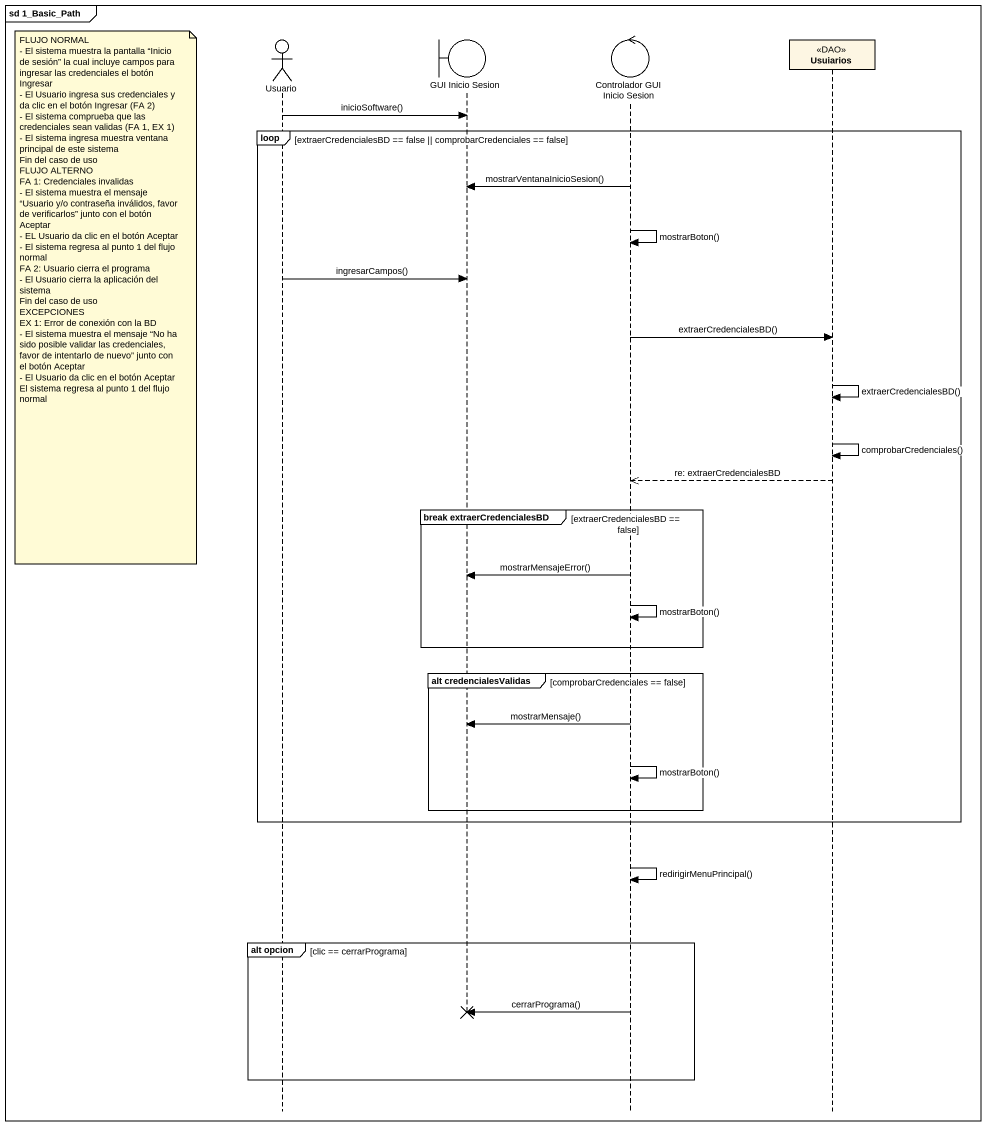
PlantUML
@startuml
mainframe sd 1_Basic_Path
hide footbox
actor Usuario
boundary "GUI Inicio Sesion" as GUI_Inicio_Sesion
control "Controlador GUI Inicio Sesion" as Controlador_GUI_Inicio
participant Usuiarios <<DAO>>

Usuario -> GUI_Inicio_Sesion : inicioSoftware()
loop extraerCredencialesBD == false || comprobarCredenciales == false
  Controlador_GUI_Inicio -> GUI_Inicio_Sesion : mostrarVentanaInicioSesion()
  Controlador_GUI_Inicio -> Controlador_GUI_Inicio : mostrarBoton()
  Usuario -> GUI_Inicio_Sesion : ingresarCampos()
  note left of Usuario
    FLUJO NORMAL
    - El sistema muestra la pantalla “Inicio de sesión” la cual incluye campos para ingresar las credenciales el botón Ingresar
    - El Usuario ingresa sus credenciales y da clic en el botón Ingresar (FA 2)
    - El sistema comprueba que las credenciales sean validas (FA 1, EX 1)
    - El sistema ingresa muestra ventana principal de este sistema
    Fin del caso de uso
    FLUJO ALTERNO
    FA 1: Credenciales invalidas
    - El sistema muestra el mensaje “Usuario y/o contraseña inválidos, favor de verificarlos” junto con el botón Aceptar
    - EL Usuario da clic en el botón Aceptar
    - El sistema regresa al punto 1 del flujo normal
    FA 2: Usuario cierra el programa
    - El Usuario cierra la aplicación del sistema
    Fin del caso de uso
    EXCEPCIONES
    EX 1: Error de conexión con la BD
    - El sistema muestra el mensaje “No ha sido posible validar las credenciales, favor de intentarlo de nuevo” junto con el botón Aceptar
    - El Usuario da clic en el botón Aceptar
    El sistema regresa al punto 1 del flujo normal
  end note
  Controlador_GUI_Inicio -> Usuiarios : extraerCredencialesBD()
  Usuiarios -> Usuiarios : extraerCredencialesBD()
  Usuiarios -> Usuiarios : comprobarCredenciales()
  Usuiarios -->> Controlador_GUI_Inicio : re: extraerCredencialesBD
  group break extraerCredencialesBD [extraerCredencialesBD == false]
    Controlador_GUI_Inicio -> GUI_Inicio_Sesion : mostrarMensajeError()
    Controlador_GUI_Inicio -> Controlador_GUI_Inicio : mostrarBoton()
  end
  group alt credencialesValidas [comprobarCredenciales == false]
    Controlador_GUI_Inicio -> GUI_Inicio_Sesion : mostrarMensaje()
    Controlador_GUI_Inicio -> Controlador_GUI_Inicio : mostrarBoton()
  end
end
Controlador_GUI_Inicio -> Controlador_GUI_Inicio : redirigirMenuPrincipal()
group alt opcion [clic == cerrarPrograma]
  Controlador_GUI_Inicio -> GUI_Inicio_Sesion !! : cerrarPrograma()
end
@enduml
